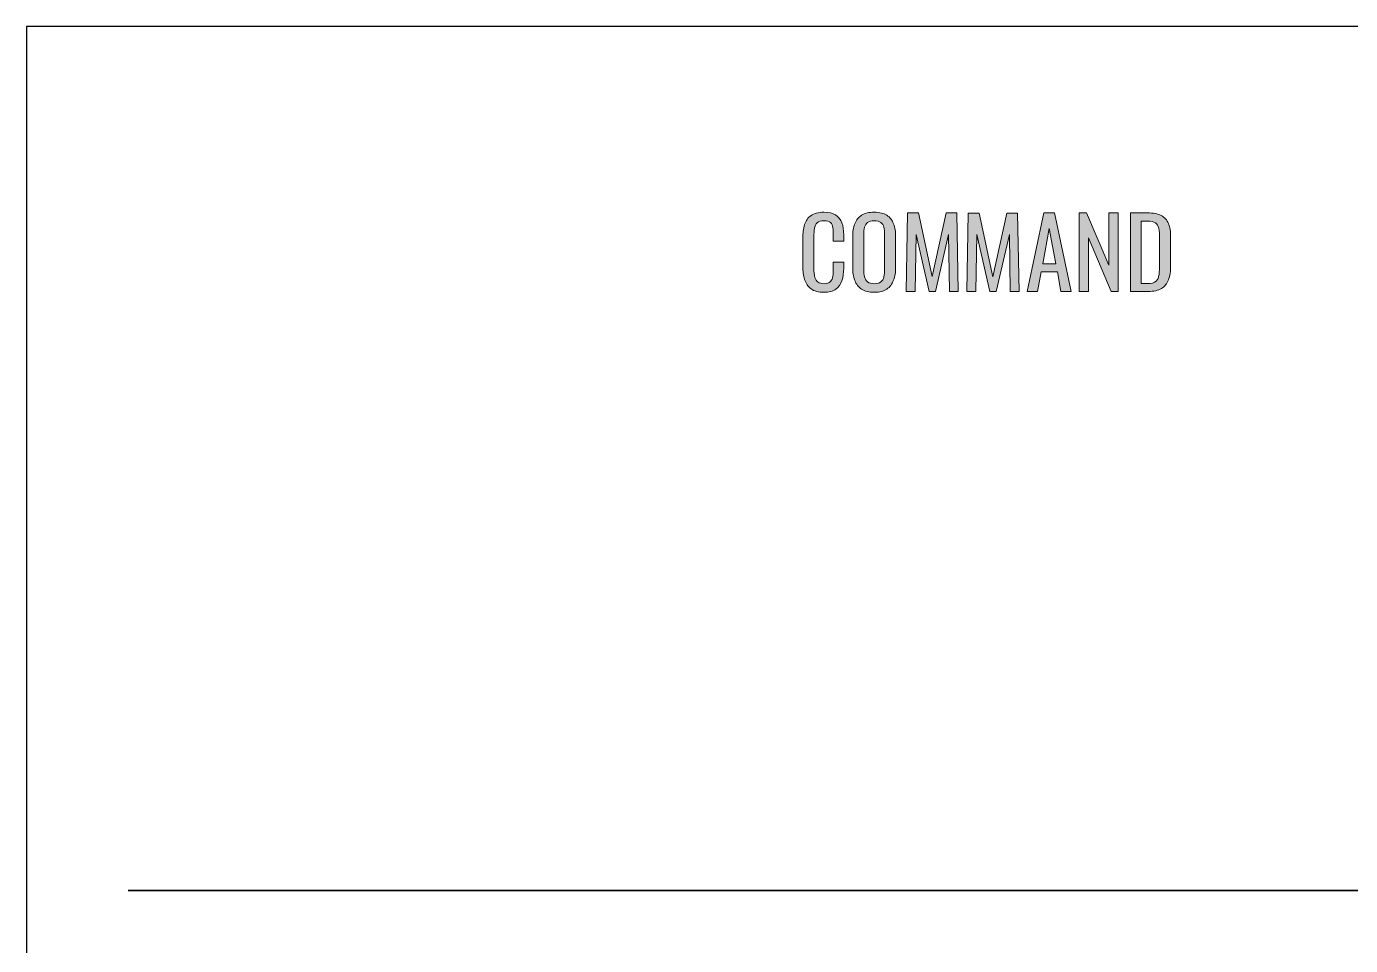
# Model space of a CAD drawing. Header units: inches. Extents: x 145 to 467, y 0 to 792.
# Drawn here: x 145.1 to 295.5, y 687.7 to 792.1 of the extents above; entities that cross this region are included whole.
import ezdxf

# ---------------------------------------------------------------- set-up
doc = ezdxf.new("R2010")
doc.units = ezdxf.units.IN
doc.header["$MEASUREMENT"] = 0
doc.layers.add('EVAC_Holes v5_0', color=7, linetype='Continuous')

# ---------------------------------------------------------------- blocks, each defined once
blk = doc.blocks.new('block 29')
at = {"layer": 'EVAC_Holes v5_0', "color": 7, "lineweight": 25}
blk.add_lwpolyline([(466.86, 792.08), (145.14, 792.08)], dxfattribs=at)
blk = doc.blocks.new('block 52')
at = {"layer": 'EVAC_Holes v5_0', "color": 7, "lineweight": 25}
blk.add_lwpolyline([(145.14, 792.08), (145.14, 147.4)], dxfattribs=at)
blk = doc.blocks.new('block 129')
at = {"layer": 'EVAC_Holes v5_0'}
h = blk.add_hatch(color=7, dxfattribs=at)
h.dxf.hatch_style = 2
edge = h.paths.add_edge_path()
edge.add_spline(control_points=[(241.21, 761.9), (240.58, 761.9), (240.09, 762.03), (239.74, 762.3), (239.39, 762.56), (239.15, 762.92), (239.01, 763.36), (238.88, 763.81), (238.81, 764.31), (238.81, 764.86), (238.81, 764.86), (238.81, 768.01), (238.81, 768.01), (238.81, 768.61), (238.88, 769.13), (239.01, 769.58), (239.15, 770.03), (239.39, 770.37), (239.74, 770.62), (240.09, 770.86), (240.58, 770.99), (241.21, 770.99), (241.77, 770.99), (242.21, 770.88), (242.53, 770.68), (242.86, 770.47), (243.09, 770.18), (243.24, 769.8), (243.38, 769.42), (243.45, 768.96), (243.45, 768.42), (243.45, 768.42), (243.45, 767.72), (243.45, 767.72), (243.45, 767.72), (242.27, 767.72), (242.27, 767.72), (242.27, 767.72), (242.27, 768.35), (242.27, 768.35), (242.27, 768.68), (242.26, 768.97), (242.23, 769.22), (242.19, 769.47), (242.1, 769.67), (241.96, 769.81), (241.81, 769.95), (241.56, 770.02), (241.22, 770.02), (240.87, 770.02), (240.61, 769.94), (240.45, 769.79), (240.29, 769.64), (240.18, 769.43), (240.14, 769.16), (240.09, 768.88), (240.06, 768.56), (240.06, 768.19), (240.06, 768.19), (240.06, 764.66), (240.06, 764.66), (240.06, 764.21), (240.1, 763.86), (240.17, 763.6), (240.25, 763.34), (240.37, 763.15), (240.54, 763.04), (240.71, 762.94), (240.93, 762.88), (241.22, 762.88), (241.56, 762.88), (241.8, 762.96), (241.94, 763.11), (242.09, 763.26), (242.18, 763.46), (242.22, 763.73), (242.26, 763.99), (242.27, 764.3), (242.27, 764.65), (242.27, 764.65), (242.27, 765.31), (242.27, 765.31), (242.27, 765.31), (243.45, 765.31), (243.45, 765.31), (243.45, 765.31), (243.45, 764.65), (243.45, 764.65), (243.45, 764.11), (243.39, 763.63), (243.25, 763.22), (243.12, 762.8), (242.89, 762.48), (242.57, 762.25), (242.25, 762.02), (241.79, 761.9), (241.21, 761.9)], knot_values=[0, 0, 0, 0, 1, 1, 1, 2, 2, 2, 3, 3, 3, 4, 4, 4, 5, 5, 5, 6, 6, 6, 7, 7, 7, 8, 8, 8, 9, 9, 9, 10, 10, 10, 11, 11, 11, 12, 12, 12, 13, 13, 13, 14, 14, 14, 15, 15, 15, 16, 16, 16, 17, 17, 17, 18, 18, 18, 19, 19, 19, 20, 20, 20, 21, 21, 21, 22, 22, 22, 23, 23, 23, 24, 24, 24, 25, 25, 25, 26, 26, 26, 27, 27, 27, 28, 28, 28, 29, 29, 29, 30, 30, 30, 31, 31, 31, 32, 32, 32, 32], degree=3, periodic=0)
h = blk.add_hatch(color=7, dxfattribs=at)
h.dxf.hatch_style = 2
edge = h.paths.add_edge_path()
edge.add_spline(control_points=[(246.92, 761.9), (246.32, 761.9), (245.83, 762.02), (245.48, 762.25), (245.12, 762.49), (244.86, 762.82), (244.71, 763.26), (244.55, 763.7), (244.47, 764.21), (244.47, 764.79), (244.47, 764.79), (244.47, 768.17), (244.47, 768.17), (244.47, 768.76), (244.55, 769.26), (244.71, 769.68), (244.87, 770.1), (245.13, 770.43), (245.48, 770.65), (245.84, 770.88), (246.32, 770.99), (246.92, 770.99), (247.52, 770.99), (247.99, 770.87), (248.35, 770.65), (248.7, 770.42), (248.95, 770.1), (249.11, 769.68), (249.27, 769.26), (249.35, 768.76), (249.35, 768.17), (249.35, 768.17), (249.35, 764.78), (249.35, 764.78), (249.35, 764.2), (249.27, 763.7), (249.11, 763.27), (248.95, 762.83), (248.7, 762.5), (248.35, 762.26), (247.99, 762.02), (247.52, 761.9), (246.92, 761.9)], knot_values=[0, 0, 0, 0, 1, 1, 1, 2, 2, 2, 3, 3, 3, 4, 4, 4, 5, 5, 5, 6, 6, 6, 7, 7, 7, 8, 8, 8, 9, 9, 9, 10, 10, 10, 11, 11, 11, 12, 12, 12, 13, 13, 13, 14, 14, 14, 14], degree=3, periodic=0)
edge = h.paths.add_edge_path()
edge.add_spline(control_points=[(246.92, 762.88), (247.25, 762.88), (247.5, 762.95), (247.66, 763.08), (247.83, 763.22), (247.95, 763.41), (248.01, 763.66), (248.06, 763.9), (248.09, 764.19), (248.09, 764.52), (248.09, 764.52), (248.09, 768.42), (248.09, 768.42), (248.09, 768.75), (248.06, 769.04), (248.01, 769.28), (247.95, 769.51), (247.83, 769.7), (247.66, 769.83), (247.5, 769.95), (247.25, 770.02), (246.92, 770.02), (246.59, 770.02), (246.34, 769.95), (246.16, 769.83), (245.99, 769.7), (245.88, 769.51), (245.82, 769.28), (245.76, 769.04), (245.73, 768.75), (245.73, 768.42), (245.73, 768.42), (245.73, 764.52), (245.73, 764.52), (245.73, 764.19), (245.76, 763.9), (245.82, 763.66), (245.88, 763.41), (245.99, 763.22), (246.16, 763.08), (246.34, 762.95), (246.59, 762.88), (246.92, 762.88)], knot_values=[0, 0, 0, 0, 1, 1, 1, 2, 2, 2, 3, 3, 3, 4, 4, 4, 5, 5, 5, 6, 6, 6, 7, 7, 7, 8, 8, 8, 9, 9, 9, 10, 10, 10, 11, 11, 11, 12, 12, 12, 13, 13, 13, 14, 14, 14, 14], degree=3, periodic=0)
h = blk.add_hatch(color=7, dxfattribs=at)
h.dxf.hatch_style = 2
h.paths.add_polyline_path([(250.55, 762), (250.71, 770.91), (251.93, 770.91), (253.51, 763.68), (255.09, 770.91), (256.3, 770.91), (256.46, 762), (255.46, 762), (255.36, 768.47), (253.86, 762), (253.15, 762), (251.66, 768.47), (251.56, 762)])
h = blk.add_hatch(color=7, dxfattribs=at)
h.dxf.hatch_style = 2
h.paths.add_polyline_path([(257.44, 761.99), (257.6, 770.9), (258.83, 770.9), (260.4, 763.67), (261.98, 770.9), (263.19, 770.9), (263.36, 761.99), (262.36, 761.99), (262.26, 768.46), (260.75, 761.99), (260.05, 761.99), (258.55, 768.46), (258.45, 761.99)])
h = blk.add_hatch(color=7, dxfattribs=at)
h.dxf.hatch_style = 2
h.paths.add_polyline_path([(264.3, 762), (266.19, 770.91), (267.39, 770.91), (269.29, 762), (268.11, 762), (267.71, 764.24), (265.89, 764.24), (265.46, 762)])
h.paths.add_polyline_path([(266.06, 765.13), (267.54, 765.13), (266.79, 769.15)])
h = blk.add_hatch(color=7, dxfattribs=at)
h.dxf.hatch_style = 2
h.paths.add_polyline_path([(270.19, 762), (270.19, 770.91), (271.04, 770.91), (273.57, 764.99), (273.57, 770.91), (274.6, 770.91), (274.6, 762), (273.81, 762), (271.25, 768.08), (271.25, 762)])
h = blk.add_hatch(color=7, dxfattribs=at)
h.dxf.hatch_style = 2
edge = h.paths.add_edge_path()
edge.add_spline(control_points=[(276, 762), (276, 762), (276, 770.91), (276, 770.91), (276, 770.91), (277.94, 770.91), (277.94, 770.91), (278.6, 770.91), (279.12, 770.81), (279.5, 770.61), (279.89, 770.41), (280.16, 770.1), (280.33, 769.7), (280.49, 769.3), (280.58, 768.79), (280.58, 768.19), (280.58, 768.19), (280.58, 764.92), (280.58, 764.92), (280.58, 764.28), (280.49, 763.75), (280.33, 763.32), (280.16, 762.89), (279.9, 762.56), (279.53, 762.34), (279.16, 762.11), (278.66, 762), (278.04, 762), (278.04, 762), (276, 762), (276, 762)], knot_values=[0, 0, 0, 0, 1, 1, 1, 2, 2, 2, 3, 3, 3, 4, 4, 4, 5, 5, 5, 6, 6, 6, 7, 7, 7, 8, 8, 8, 9, 9, 9, 10, 10, 10, 10], degree=3, periodic=0)
edge = h.paths.add_edge_path()
edge.add_spline(control_points=[(277.24, 762.89), (277.24, 762.89), (277.95, 762.89), (277.95, 762.89), (278.4, 762.89), (278.72, 762.98), (278.92, 763.15), (279.11, 763.33), (279.22, 763.59), (279.26, 763.92), (279.3, 764.26), (279.32, 764.67), (279.32, 765.15), (279.32, 765.15), (279.32, 768.04), (279.32, 768.04), (279.32, 768.5), (279.29, 768.88), (279.23, 769.16), (279.18, 769.45), (279.05, 769.66), (278.85, 769.79), (278.65, 769.92), (278.34, 769.99), (277.91, 769.99), (277.91, 769.99), (277.24, 769.99), (277.24, 769.99), (277.24, 769.99), (277.24, 762.89), (277.24, 762.89)], knot_values=[0, 0, 0, 0, 1, 1, 1, 2, 2, 2, 3, 3, 3, 4, 4, 4, 5, 5, 5, 6, 6, 6, 7, 7, 7, 8, 8, 8, 9, 9, 9, 10, 10, 10, 10], degree=3, periodic=0)
at = {"layer": 'EVAC_Holes v5_0', "lineweight": 0}
for points in [[(250.55, 762), (250.71, 770.91), (251.93, 770.91), (253.51, 763.68), (255.09, 770.91), (256.3, 770.91), (256.46, 762), (255.46, 762), (255.36, 768.47), (253.86, 762), (253.15, 762), (251.66, 768.47), (251.56, 762), (250.55, 762)], [(257.44, 761.99), (257.6, 770.9), (258.83, 770.9), (260.4, 763.67), (261.98, 770.9), (263.19, 770.9), (263.36, 761.99), (262.36, 761.99), (262.26, 768.46), (260.75, 761.99), (260.05, 761.99), (258.55, 768.46), (258.45, 761.99), (257.44, 761.99)], [(264.3, 762), (266.19, 770.91), (267.39, 770.91), (269.29, 762), (268.11, 762), (267.71, 764.24), (265.89, 764.24), (265.46, 762), (264.3, 762)], [(270.19, 762), (270.19, 770.91), (271.04, 770.91), (273.57, 764.99), (273.57, 770.91), (274.6, 770.91), (274.6, 762), (273.81, 762), (271.25, 768.08), (271.25, 762), (270.19, 762)], [(266.06, 765.13), (267.54, 765.13), (266.79, 769.15), (266.06, 765.13)]]:
    blk.add_lwpolyline(points, dxfattribs=at)
for points, knots in [([(241.21, 761.9), (240.58, 761.9), (240.09, 762.03), (239.74, 762.3), (239.39, 762.56), (239.15, 762.92), (239.01, 763.36), (238.88, 763.81), (238.81, 764.31), (238.81, 764.86), (238.81, 764.86), (238.81, 768.01), (238.81, 768.01), (238.81, 768.61), (238.88, 769.13), (239.01, 769.58), (239.15, 770.03), (239.39, 770.37), (239.74, 770.62), (240.09, 770.86), (240.58, 770.99), (241.21, 770.99), (241.77, 770.99), (242.21, 770.88), (242.53, 770.68), (242.86, 770.47), (243.09, 770.18), (243.24, 769.8), (243.38, 769.42), (243.45, 768.96), (243.45, 768.42), (243.45, 768.42), (243.45, 767.72), (243.45, 767.72), (243.45, 767.72), (242.27, 767.72), (242.27, 767.72), (242.27, 767.72), (242.27, 768.35), (242.27, 768.35), (242.27, 768.68), (242.26, 768.97), (242.23, 769.22), (242.19, 769.47), (242.1, 769.67), (241.96, 769.81), (241.81, 769.95), (241.56, 770.02), (241.22, 770.02), (240.87, 770.02), (240.61, 769.94), (240.45, 769.79), (240.29, 769.64), (240.18, 769.43), (240.14, 769.16), (240.09, 768.88), (240.06, 768.56), (240.06, 768.19), (240.06, 768.19), (240.06, 764.66), (240.06, 764.66), (240.06, 764.21), (240.1, 763.86), (240.17, 763.6), (240.25, 763.34), (240.37, 763.15), (240.54, 763.04), (240.71, 762.94), (240.93, 762.88), (241.22, 762.88), (241.56, 762.88), (241.8, 762.96), (241.94, 763.11), (242.09, 763.26), (242.18, 763.46), (242.22, 763.73), (242.26, 763.99), (242.27, 764.3), (242.27, 764.65), (242.27, 764.65), (242.27, 765.31), (242.27, 765.31), (242.27, 765.31), (243.45, 765.31), (243.45, 765.31), (243.45, 765.31), (243.45, 764.65), (243.45, 764.65), (243.45, 764.11), (243.39, 763.63), (243.25, 763.22), (243.12, 762.8), (242.89, 762.48), (242.57, 762.25), (242.25, 762.02), (241.79, 761.9), (241.21, 761.9)], [0, 0, 0, 0, 1, 1, 1, 2, 2, 2, 3, 3, 3, 4, 4, 4, 5, 5, 5, 6, 6, 6, 7, 7, 7, 8, 8, 8, 9, 9, 9, 10, 10, 10, 11, 11, 11, 12, 12, 12, 13, 13, 13, 14, 14, 14, 15, 15, 15, 16, 16, 16, 17, 17, 17, 18, 18, 18, 19, 19, 19, 20, 20, 20, 21, 21, 21, 22, 22, 22, 23, 23, 23, 24, 24, 24, 25, 25, 25, 26, 26, 26, 27, 27, 27, 28, 28, 28, 29, 29, 29, 30, 30, 30, 31, 31, 31, 32, 32, 32, 32]), ([(246.92, 761.9), (246.32, 761.9), (245.83, 762.02), (245.48, 762.25), (245.12, 762.49), (244.86, 762.82), (244.71, 763.26), (244.55, 763.7), (244.47, 764.21), (244.47, 764.79), (244.47, 764.79), (244.47, 768.17), (244.47, 768.17), (244.47, 768.76), (244.55, 769.26), (244.71, 769.68), (244.87, 770.1), (245.13, 770.43), (245.48, 770.65), (245.84, 770.88), (246.32, 770.99), (246.92, 770.99), (247.52, 770.99), (247.99, 770.87), (248.35, 770.65), (248.7, 770.42), (248.95, 770.1), (249.11, 769.68), (249.27, 769.26), (249.35, 768.76), (249.35, 768.17), (249.35, 768.17), (249.35, 764.78), (249.35, 764.78), (249.35, 764.2), (249.27, 763.7), (249.11, 763.27), (248.95, 762.83), (248.7, 762.5), (248.35, 762.26), (247.99, 762.02), (247.52, 761.9), (246.92, 761.9)], [0, 0, 0, 0, 1, 1, 1, 2, 2, 2, 3, 3, 3, 4, 4, 4, 5, 5, 5, 6, 6, 6, 7, 7, 7, 8, 8, 8, 9, 9, 9, 10, 10, 10, 11, 11, 11, 12, 12, 12, 13, 13, 13, 14, 14, 14, 14]), ([(246.92, 762.88), (247.25, 762.88), (247.5, 762.95), (247.66, 763.08), (247.83, 763.22), (247.95, 763.41), (248.01, 763.66), (248.06, 763.9), (248.09, 764.19), (248.09, 764.52), (248.09, 764.52), (248.09, 768.42), (248.09, 768.42), (248.09, 768.75), (248.06, 769.04), (248.01, 769.28), (247.95, 769.51), (247.83, 769.7), (247.66, 769.83), (247.5, 769.95), (247.25, 770.02), (246.92, 770.02), (246.59, 770.02), (246.34, 769.95), (246.16, 769.83), (245.99, 769.7), (245.88, 769.51), (245.82, 769.28), (245.76, 769.04), (245.73, 768.75), (245.73, 768.42), (245.73, 768.42), (245.73, 764.52), (245.73, 764.52), (245.73, 764.19), (245.76, 763.9), (245.82, 763.66), (245.88, 763.41), (245.99, 763.22), (246.16, 763.08), (246.34, 762.95), (246.59, 762.88), (246.92, 762.88)], [0, 0, 0, 0, 1, 1, 1, 2, 2, 2, 3, 3, 3, 4, 4, 4, 5, 5, 5, 6, 6, 6, 7, 7, 7, 8, 8, 8, 9, 9, 9, 10, 10, 10, 11, 11, 11, 12, 12, 12, 13, 13, 13, 14, 14, 14, 14]), ([(276, 762), (276, 762), (276, 770.91), (276, 770.91), (276, 770.91), (277.94, 770.91), (277.94, 770.91), (278.6, 770.91), (279.12, 770.81), (279.5, 770.61), (279.89, 770.41), (280.16, 770.1), (280.33, 769.7), (280.49, 769.3), (280.58, 768.79), (280.58, 768.19), (280.58, 768.19), (280.58, 764.92), (280.58, 764.92), (280.58, 764.28), (280.49, 763.75), (280.33, 763.32), (280.16, 762.89), (279.9, 762.56), (279.53, 762.34), (279.16, 762.11), (278.66, 762), (278.04, 762), (278.04, 762), (276, 762), (276, 762)], [0, 0, 0, 0, 1, 1, 1, 2, 2, 2, 3, 3, 3, 4, 4, 4, 5, 5, 5, 6, 6, 6, 7, 7, 7, 8, 8, 8, 9, 9, 9, 10, 10, 10, 10]), ([(277.24, 762.89), (277.24, 762.89), (277.95, 762.89), (277.95, 762.89), (278.4, 762.89), (278.72, 762.98), (278.92, 763.15), (279.11, 763.33), (279.22, 763.59), (279.26, 763.92), (279.3, 764.26), (279.32, 764.67), (279.32, 765.15), (279.32, 765.15), (279.32, 768.04), (279.32, 768.04), (279.32, 768.5), (279.29, 768.88), (279.23, 769.16), (279.18, 769.45), (279.05, 769.66), (278.85, 769.79), (278.65, 769.92), (278.34, 769.99), (277.91, 769.99), (277.91, 769.99), (277.24, 769.99), (277.24, 769.99), (277.24, 769.99), (277.24, 762.89), (277.24, 762.89)], [0, 0, 0, 0, 1, 1, 1, 2, 2, 2, 3, 3, 3, 4, 4, 4, 5, 5, 5, 6, 6, 6, 7, 7, 7, 8, 8, 8, 9, 9, 9, 10, 10, 10, 10])]:
    blk.add_open_spline(points, degree=3, knots=knots, dxfattribs=at)

msp = doc.modelspace()

# ---------------------------------------------------------------- linework, layer by layer
at = {"layer": 'EVAC_Holes v5_0', "color": 7, "lineweight": 35}
msp.add_lwpolyline([(454.7, 694), (156.69, 694)], dxfattribs=at)

# ---------------------------------------------------------------- block references
at = {"layer": 'EVAC_Holes v5_0'}
for name, p in [('block 29', (0, 0)), ('block 52', (0, 0)), ('block 129', (-5.5, 0))]:
    msp.add_blockref(name, p, dxfattribs=at)

doc.saveas('drawing.dxf')
